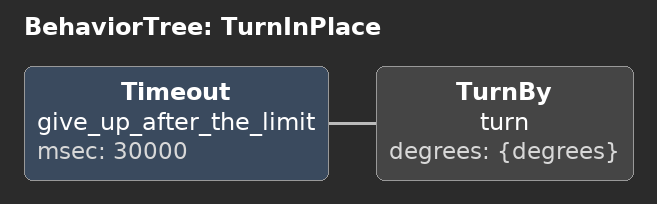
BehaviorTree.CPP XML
<?xml version="1.0"?>
<!--
  Turn on the spot by an angle relative to the current heading, through Nav2's spin. One try, as
  for WalkStraight: a turn refused next to furniture must reach the agent.
-->
<root BTCPP_format="4">
  <BehaviorTree ID="TurnInPlace">
    <Timeout name="give_up_after_the_limit" msec="30000">
      <TurnBy name="turn" degrees="{degrees}"/>
    </Timeout>
  </BehaviorTree>

</root>
